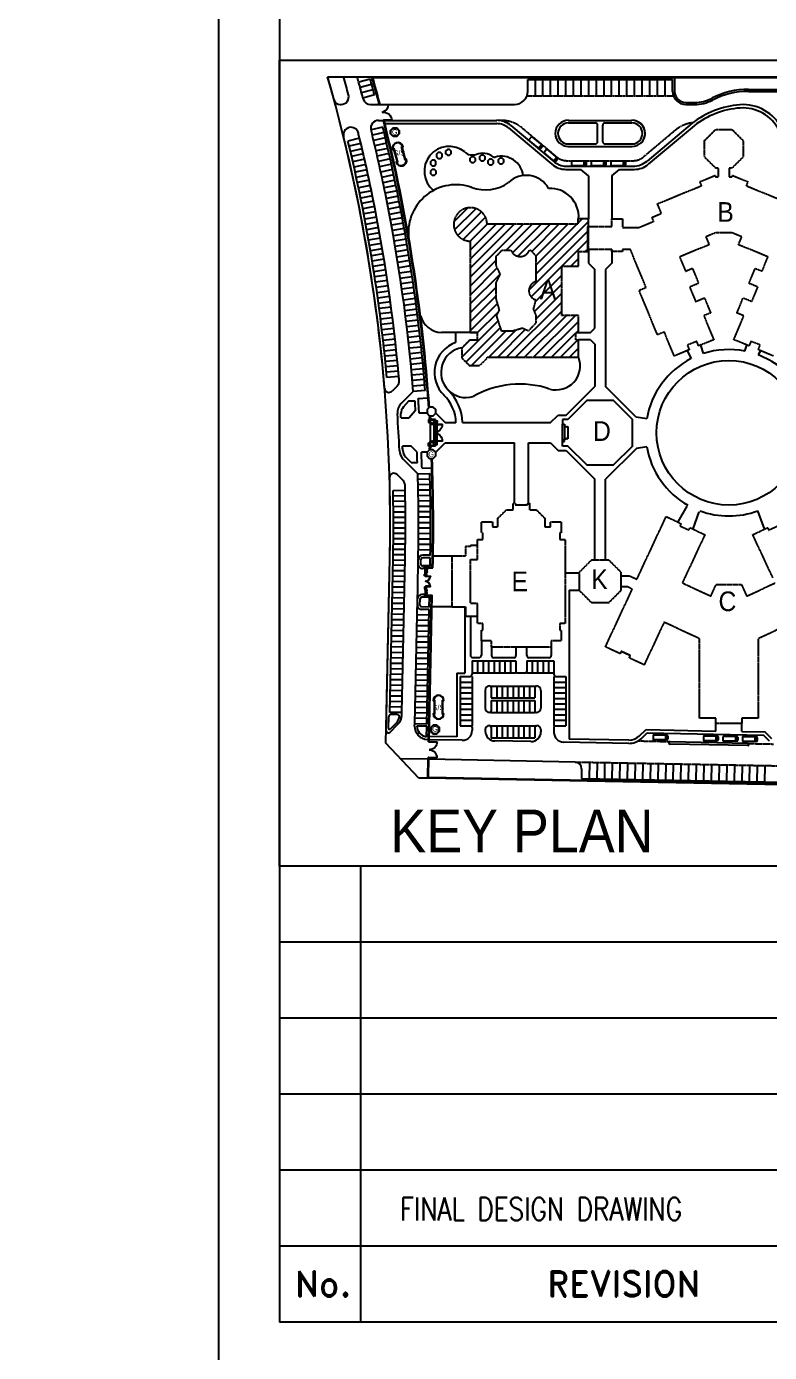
# Model space of a CAD drawing. Extents: x 278386 to 404536, y 8015 to 97114.
# Drawn here: x 382642 to 393643, y 57845 to 77480 of the extents above; entities that cross this region are included whole.
import ezdxf
from ezdxf.enums import TextEntityAlignment as Align

# ---------------------------------------------------------------- set-up
doc = ezdxf.new("R2010")
doc.units = 0
doc.header["$LTSCALE"] = 2
doc.header["$MEASUREMENT"] = 0
doc.linetypes.add('TITLE-A$0$1-BLOCK-A_FLOOR PLAN$0$DASHED2', pattern=[0.375, 0.25, -0.125])
doc.layers.get('0').update_dxf_attribs({"color": 1})
for name, color, linetype in [('TITLE-A$0$-ABC', 1, 'Continuous'), ('TITLE-A$0$1-BLOCK-A_FLOOR PLAN$0$KEYPLAN', 1, 'Continuous'), ('TITLE-A$0$1-BLOCK-A_FLOOR PLAN$0$parking', 1, 'Continuous'), ('TITLE-A$0$1-BLOCK-A_FLOOR PLAN$0$ROAD', 1, 'Continuous'), ('TITLE-A$0$1-BLOCK-A_FLOOR PLAN$0$SOL-L', 1, 'Continuous'), ('TITLE-A$0$1-BLOCK-A_FLOOR PLAN$0$TITLE', 1, 'Continuous'), ('TITLE-A$0$1-BLOCK-A_FLOOR PLAN$0$WALL', 1, 'Continuous')]:
    doc.layers.add(name, color=color, linetype=linetype)
doc.styles.add('TITLE-A$0$1-BLOCK-A_FLOOR PLAN$0$ARIAL', font='arial.ttf', dxfattribs={"width": 0.8})
doc.styles.add('TITLE-A$0$1-BLOCK-A_FLOOR PLAN$0$ROMAND', font='romand.shx', dxfattribs={"width": 0.8})
doc.styles.add('TITLE-A$0$ROMANS', font='romans.shx', dxfattribs={"width": 0.7})

# ---------------------------------------------------------------- blocks, each defined once
blk = doc.blocks.new('TITLE-A$0$1-BLOCK-A_FLOOR PLAN$0$vtvanp')
at = {"layer": 'TITLE-A$0$1-BLOCK-A_FLOOR PLAN$0$KEYPLAN', "color": 13}
for p, q in [((0, -0.66), (0, 0.66)), ((0.41, 1.07), (6.59, 1.07)), ((0.59, 0.89), (0.92, 0.73)), ((0.61, 0.94), (1.11, 1.02)), ((0.61, 0.94), (0.94, 0.78)), ((0.92, 0.73), (0.92, -0.73)), ((1.05, 0.89), (0.94, 0.78)), ((1.11, 1.02), (1.05, 0.89)), ((6.74, -0.91), (6.74, 0.91)), ((0.41, -1.07), (6.59, -1.07)), ((0.59, -0.89), (0.92, -0.73)), ((0.61, -0.94), (0.94, -0.78)), ((0.61, -0.94), (1.11, -1.02)), ((1.05, -0.89), (0.94, -0.78)), ((1.11, -1.02), (1.05, -0.89))]:
    blk.add_line(p, q, dxfattribs=at)
for centre, radius, start, end in [((0.41, 0.66), 0.406, 90, 180), ((5.78, 0), 5.27, 170.24237, 189.75763), ((6.59, 0.91), 0.152, 0, 90), ((0.41, -0.66), 0.406, 180, 270), ((6.59, -0.91), 0.152, 270, 0)]:
    blk.add_arc(centre, radius, start, end, dxfattribs=at)
blk = doc.blocks.new('TITLE-A$0$1-BLOCK-A_FLOOR PLAN$0$20d160')
for p, q in [((1.6, 0.2), (0, 0.2)), ((0, 0), (1.6, 0))]:
    blk.add_line(p, q)
for points in [[(0, 0.2), (0.05, 0.2), (0.05, 0), (0, 0)], [(0.1, 0.2), (0.05, 0.2), (0.05, 0.9), (0.1, 0.9), (0.1, 0.2)], [(1.5, 0.2), (1.55, 0.2), (1.55, 0.9), (1.5, 0.9), (1.5, 0.2)], [(1.6, 0.2), (1.55, 0.2), (1.55, 0), (1.6, 0)]]:
    blk.add_lwpolyline(points)
for centre, start, end in [((0.1, 0.2), 0, 90), ((1.5, 0.2), 90, 180)]:
    blk.add_arc(centre, 0.7, start, end)
blk = doc.blocks.new('TITLE-A$0$1-BLOCK-A_FLOOR PLAN$0$10d80l')
blk.add_line((0.75, 0.1), (0.05, 0.1))
for points in [[(0, 0.1), (0.05, 0.1), (0.05, 0), (0, 0)], [(0.1, 0.1), (0.05, 0.1), (0.05, 0.75), (0.1, 0.75), (0.1, 0.1)], [(0.8, 0.1), (0.75, 0.1), (0.75, 0), (0.8, 0)]]:
    blk.add_lwpolyline(points)
blk.add_arc((0.1, 0.1), 0.65, 0, 90)

msp = doc.modelspace()

# ---------------------------------------------------------------- hatches: boundary and pattern name
at = {"layer": 'TITLE-A$0$1-BLOCK-A_FLOOR PLAN$0$KEYPLAN'}
h = msp.add_hatch(dxfattribs=at)
h.set_pattern_fill('ANSI31', color=253, scale=751.050429, style=0)
h.set_pattern_definition([(45, (278234.54, 31566.3), (-66.38411, 66.38411), [])])
edge = h.paths.add_edge_path()
edge.add_line((390962, 74146), (390962, 74630))
edge.add_line((390962, 74630), (390807, 74630))
edge.add_line((390807, 74630), (390807, 74553))
edge.add_line((390807, 74553), (389462, 74553))
edge.add_arc((389215, 74549), 247, 0.749, 269.251)
edge.add_line((389212, 74302), (389212, 72951))
edge.add_line((389212, 72951), (389316, 72951))
edge.add_line((389316, 72951), (389316, 72835))
edge.add_line((389316, 72835), (389203, 72835))
edge.add_line((389203, 72835), (389089, 72721))
edge.add_line((389089, 72721), (389089, 72570))
edge.add_line((389089, 72570), (389199, 72461))
edge.add_line((389199, 72461), (389354, 72461))
edge.add_line((389354, 72461), (389464, 72570))
edge.add_line((389464, 72570), (389464, 72583))
edge.add_line((389464, 72583), (390813, 72583))
edge.add_line((390813, 72583), (390813, 72835))
edge.add_line((390813, 72835), (390778, 72835))
edge.add_line((390778, 72835), (390778, 72951))
edge.add_line((390778, 72951), (390813, 72951))
edge.add_line((390813, 72951), (390813, 73193))
edge.add_line((390813, 73193), (390816, 73193))
edge.add_line((390816, 73193), (390816, 73206))
edge.add_line((390816, 73206), (390804, 73206))
edge.add_line((390804, 73206), (390804, 73203))
edge.add_line((390804, 73203), (390568, 73203))
edge.add_line((390568, 73203), (390568, 73933))
edge.add_line((390568, 73933), (390804, 73933))
edge.add_line((390804, 73933), (390804, 73929))
edge.add_line((390804, 73929), (390816, 73929))
edge.add_line((390816, 73929), (390816, 73942))
edge.add_line((390816, 73942), (390813, 73942))
edge.add_line((390813, 73942), (390813, 74146))
edge.add_line((390813, 74146), (390962, 74146))
edge = h.paths.add_edge_path(flags=16)
edge.add_line((390089, 74168), (390108, 74168))
edge.add_line((390108, 74168), (390184, 74078))
edge.add_line((390184, 74078), (390184, 73703))
edge.add_arc((390221, 73568), 140, 105.3403, 253.339)
edge.add_line((390181, 73433), (390145, 73295))
edge.add_line((390145, 73295), (390184, 73198))
edge.add_line((390184, 73198), (390184, 73090))
edge.add_line((390184, 73090), (390072, 72970))
edge.add_line((390072, 72970), (389985, 73011))
edge.add_line((389985, 73011), (389830, 72967))
edge.add_line((389830, 72967), (389678, 72967))
edge.add_line((389678, 72967), (389603, 73197))
edge.add_line((389603, 73197), (389644, 73284))
edge.add_line((389644, 73284), (389596, 73453))
edge.add_line((389596, 73453), (389596, 73688))
edge.add_line((389596, 73688), (389657, 73811))
edge.add_line((389657, 73811), (389597, 73936))
edge.add_line((389597, 73936), (389596, 74075))
edge.add_line((389596, 74075), (389682, 74168))
edge.add_line((389682, 74168), (389814, 74168))
edge.add_arc((389951, 74222), 148, 201.464, 338.536)

# ---------------------------------------------------------------- linework, layer by layer
at = {"layer": 'TITLE-A$0$-ABC', "color": 3}
msp.add_line((385486, 94397), (385486, 10295), dxfattribs=at)
at = {"layer": 'TITLE-A$0$-ABC', "color": 4}
for p, q in [((386386, 93276), (386386, 58295)), ((401386, 65045), (386407, 65045)), ((387586, 65045), (387586, 58307)), ((401386, 63920), (386386, 63920)), ((401386, 62795), (386386, 62795)), ((401386, 61670), (386386, 61670)), ((401386, 61670), (386386, 61670)), ((401386, 60545), (386386, 60545)), ((401386, 59420), (386386, 59420)), ((401386, 58295), (386386, 58295)), ((401386, 58295), (386386, 58295))]:
    msp.add_line(p, q, dxfattribs=at)
at = {"layer": 'TITLE-A$0$-ABC', "color": 13, "linetype": 'TITLE-A$0$1-BLOCK-A_FLOOR PLAN$0$DASHED2', "ltscale": 5}
for p, q in [((391450, 68228), (391584, 68165)), ((391488, 68210), (391489, 68213))]:
    msp.add_line(p, q, dxfattribs=at)
at = {"layer": 'TITLE-A$0$-ABC', "color": 4}
for points in [[(386386, 76980), (401386, 76980), (401386, 65045), (386386, 65045)], [(388611, 71213), (388574, 71176), (388574, 71122), (388611, 71084), (388665, 71084), (388703, 71122), (388703, 71176), (388665, 71213)]]:
    msp.add_lwpolyline(points, close=True, dxfattribs=at)
at = {"layer": 'TITLE-A$0$-ABC', "color": 13, "linetype": 'TITLE-A$0$1-BLOCK-A_FLOOR PLAN$0$DASHED2', "ltscale": 5}
for points in [[(393702, 72601), (393478, 72693), (393506, 72762), (393369, 72818), (393340, 72750), (393116, 72842), (393262, 73197), (393161, 73239), (393253, 73463), (393384, 73409), (393471, 73621), (393340, 73675), (393432, 73899), (393534, 73857), (393621, 74069), (393185, 74248), (393192, 74266), (393192, 74266), (393232, 74365), (393084, 74426), (392849, 74426), (392701, 74365), (392741, 74266), (392741, 74266), (392749, 74248), (392313, 74069), (392400, 73857), (392501, 73899), (392593, 73675), (392462, 73621), (392549, 73409), (392680, 73463), (392772, 73239), (392671, 73197), (392817, 72842), (392593, 72750), (392565, 72818), (392427, 72762), (392456, 72693), (392232, 72601), (392086, 72957), (391984, 72915), (391713, 73575), (391815, 73617), (391584, 74178), (391465, 74178), (391465, 74146), (391310, 74146), (391310, 74178), (390955, 74178), (390955, 74520), (391310, 74520), (391310, 74630), (391465, 74630), (391465, 74504), (391706, 74504), (391929, 74595), (391904, 74655), (392042, 74712), (391983, 74855), (392637, 75124), (392612, 75183), (392836, 75275), (392845, 75253), (392889, 75253), (392889, 75382), (392848, 75382), (392679, 75550), (392679, 75788), (392848, 75957), (393086, 75957), (393254, 75788), (393254, 75550), (393086, 75382), (393044, 75382), (393044, 75253), (393088, 75253), (393097, 75275)], [(393097, 75275), (393321, 75183), (393297, 75124), (393950, 74855)], [(392605, 68415), (392082, 68659), (391787, 68027), (391568, 68130), (391584, 68165), (391450, 68228), (391433, 68192), (391214, 68295), (391612, 69149), (391539, 69183), (391449, 69183), (391449, 69345), (391574, 69345), (391680, 69295), (391714, 69369), (392113, 70223), (392332, 70121), (392316, 70085), (392450, 70023), (392467, 70058), (392686, 69956), (392387, 69315), (392353, 69242), (392447, 69198), (392775, 69045), (392854, 69216), (393227, 69216), (393307, 69045), (393728, 69242)], [(393694, 69315), (393395, 69956), (393615, 70058), (393631, 70023), (393766, 70085)], [(389321, 69794), (389214, 69794), (389214, 69778), (389140, 69778), (389140, 69637), (388940, 69637), (388940, 68888), (389140, 68888), (389140, 68747), (389321, 68747)], [(394000, 68659), (393477, 68415), (393477, 67240), (393234, 67240), (393234, 67159), (392847, 67159), (392847, 67240), (392605, 67240), (392605, 68415)]]:
    msp.add_lwpolyline(points, dxfattribs=at)
for points in [[(390962, 74146), (390962, 74630), (390807, 74630), (390807, 74553), (389462, 74553, 2.370275), (389212, 74302), (389212, 72951), (389316, 72951), (389316, 72835), (389203, 72835), (389089, 72721), (389089, 72570), (389199, 72461), (389354, 72461), (389464, 72570), (389464, 72583), (390813, 72583), (390813, 72835), (390778, 72835), (390778, 72951), (390813, 72951), (390813, 73193), (390816, 73193), (390816, 73206), (390804, 73206), (390804, 73203), (390568, 73203), (390568, 73933), (390804, 73933), (390804, 73929), (390816, 73929), (390816, 73942), (390813, 73942), (390813, 74146)], [(390089, 74168), (390108, 74168), (390184, 74078), (390184, 73703, 0.753546), (390181, 73433), (390145, 73295), (390184, 73198), (390184, 73090), (390072, 72970), (389985, 73011), (389830, 72967), (389678, 72967), (389603, 73197), (389644, 73284), (389596, 73453), (389596, 73688), (389657, 73811), (389597, 73936), (389596, 74075), (389682, 74168), (389814, 74168, 0.681336)]]:
    msp.add_lwpolyline(points, format="xyb", close=True, dxfattribs=at)
for points in [[(389850, 70322), (389850, 70421), (389876, 70421), (389876, 70395), (390063, 70395), (390063, 70421), (390089, 70421), (390089, 70322), (390192, 70322), (390317, 70198), (390317, 70069), (390399, 70069), (390399, 70144), (390560, 70144), (390560, 69982), (390540, 69982), (390540, 69885), (390618, 69885), (390618, 68639), (390540, 68639), (390540, 68542), (390560, 68542), (390560, 68381), (390412, 68381), (390412, 68289), (389527, 68289), (389527, 68381), (389379, 68381), (389379, 68542), (389400, 68542), (389400, 68639), (389321, 68639), (389321, 68936), (389214, 68936), (389214, 69588), (389321, 69588), (389321, 69885), (389399, 69885), (389399, 69982), (389379, 69982), (389379, 70144), (389540, 70144), (389540, 70069), (389622, 70069), (389622, 70198), (389747, 70322), (389850, 70322)], [(391006, 69577), (390823, 69394), (390823, 69134), (391006, 68951), (391266, 68951), (391449, 69134), (391449, 69394), (391266, 69577)]]:
    msp.add_lwpolyline(points, close=True, dxfattribs=at)
at = {"layer": 'TITLE-A$0$1-BLOCK-A_FLOOR PLAN$0$parking', "color": 13, "linetype": 'TITLE-A$0$1-BLOCK-A_FLOOR PLAN$0$DASHED2', "ltscale": 2}
for p, q in [((390052, 76455), (392221, 76455)), ((389982, 75977), (390491, 75550)), ((392249, 75945), (391779, 75550)), ((390647, 75493), (391623, 75493)), ((392171, 66887), (391690, 66897)), ((393323, 66863), (393700, 66855)), ((390766, 66589), (394730, 66515))]:
    msp.add_line(p, q, dxfattribs=at)
for centre, radius, start, end in [((389671, 75606, 0), 484, 50, 90), ((392561, 75574), 484, 96.4044, 130), ((390647, 75735, 0), 242, 230, 270), ((391623, 75735, 0), 242, 270, 310)]:
    msp.add_arc(centre, radius, start, end, dxfattribs=at)
at = {"layer": 'TITLE-A$0$1-BLOCK-A_FLOOR PLAN$0$ROAD'}
for p, q in [((387101, 76736), (387756, 76736)), ((387561, 76660), (387731, 76705)), ((387581, 76582), (387752, 76627)), ((387756, 76736), (399201, 76736)), ((387769, 76726), (399196, 76726)), ((390063, 76520), (390063, 76697)), ((390063, 76697), (392209, 76697)), ((390176, 76455), (390176, 76697)), ((390289, 76455), (390289, 76697)), ((390345, 76697), (392040, 76697)), ((390402, 76455), (390402, 76697)), ((390515, 76455), (390515, 76697)), ((390628, 76455), (390628, 76697)), ((390741, 76455), (390741, 76697)), ((390854, 76455), (390854, 76697)), ((390967, 76455), (390967, 76697)), ((391080, 76455), (391080, 76697)), ((391193, 76455), (391193, 76697)), ((391306, 76455), (391306, 76697)), ((391419, 76455), (391419, 76697)), ((391532, 76455), (391532, 76697)), ((391645, 76455), (391645, 76697)), ((391758, 76455), (391758, 76697)), ((391871, 76455), (391871, 76697)), ((391984, 76455), (391984, 76697)), ((392097, 76455), (392097, 76697)), ((392209, 76520), (392209, 76697)), ((392239, 76520), (392239, 76726)), ((387602, 76504), (387773, 76549)), ((387623, 76426), (387794, 76471)), ((393333, 76549), (398782, 76549)), ((393333, 76520), (398620, 76520)), ((387288, 76326), (387301, 76326)), ((387736, 76326), (389869, 76326)), ((392403, 76355, 0), (392534, 76355, 0)), ((392403, 76326, 0), (392534, 76326, 0)), ((387916, 75991), (387744, 75948)), ((387853, 76090), (389604, 76090, 0)), ((387947, 76042), (389604, 76042, 0)), ((389811, 76015), (390453, 75477)), ((390665, 76090), (391607, 76090)), ((390665, 76052), (391065, 76052)), ((391097, 75774), (391097, 76019)), ((391175, 75774), (391175, 76019)), ((391207, 76052), (391607, 76052)), ((392497, 76047), (391831, 75488)), ((392527, 76009), (391848, 75440)), ((387574, 75825), (387402, 75783)), ((387935, 75912), (387763, 75870)), ((387954, 75834), (387782, 75793)), ((389780, 75978), (390422, 75440)), ((387593, 75748), (387420, 75707)), ((387611, 75670), (387438, 75630)), ((387973, 75755), (387800, 75715)), ((387991, 75676), (387818, 75637)), ((388009, 75598), (387836, 75558)), ((390665, 75742), (391065, 75742)), ((390665, 75703), (391607, 75703)), ((391207, 75742), (391607, 75742)), ((387629, 75593), (387456, 75553)), ((387647, 75515), (387474, 75476)), ((387664, 75438), (387491, 75399)), ((388027, 75519), (387854, 75480)), ((388044, 75440), (387871, 75402)), ((390629, 75413), (391623, 75413)), ((387682, 75360), (387508, 75322)), ((387699, 75283), (387525, 75245)), ((387715, 75205), (387542, 75168)), ((388061, 75361), (387888, 75324)), ((388078, 75283), (387905, 75245)), ((388095, 75204), (387922, 75167)), ((390629, 75364), (390851, 75364)), ((390965, 75267), (390851, 75364)), ((390965, 75267), (390965, 74633)), ((391307, 75267), (391422, 75364)), ((391307, 75267), (391307, 74633)), ((391422, 75364), (391641, 75364)), ((387732, 75127), (387558, 75091)), ((387748, 75049), (387574, 75013)), ((388112, 75125), (387938, 75089)), ((388128, 75046), (387954, 75010)), ((387764, 74971), (387590, 74936)), ((387780, 74894), (387606, 74859)), ((387795, 74816), (387621, 74781)), ((388144, 74966), (387970, 74932)), ((388160, 74887), (387986, 74853)), ((388175, 74808), (388001, 74774)), ((387811, 74738), (387636, 74704)), ((387826, 74659), (387651, 74626)), ((388190, 74729), (388016, 74696)), ((388205, 74649), (388031, 74617)), ((387840, 74581), (387666, 74549)), ((387855, 74503), (387680, 74471)), ((387869, 74425), (387694, 74394)), ((388220, 74570), (388045, 74538)), ((388234, 74491), (388060, 74459)), ((387883, 74347), (387708, 74316)), ((387897, 74268), (387722, 74238)), ((388248, 74411), (388074, 74380)), ((388262, 74332), (388088, 74301)), ((388276, 74252), (388101, 74223)), ((387910, 74190), (387735, 74160)), ((387923, 74112), (387748, 74083)), ((387936, 74033), (387761, 74005)), ((388289, 74173), (388114, 74143)), ((388302, 74093), (388127, 74064)), ((390965, 74178), (390965, 73975)), ((391307, 74178), (391307, 73975)), ((387949, 73955), (387773, 73927)), ((387961, 73876), (387786, 73849)), ((388315, 74013), (388140, 73985)), ((388328, 73934), (388153, 73906)), ((388340, 73854), (388165, 73827)), ((390965, 73975), (390997, 73942)), ((390997, 73942), (391055, 73884)), ((391055, 73013), (391055, 73884)), ((391275, 73942), (391217, 73884)), ((391217, 73884), (391217, 72151)), ((391307, 73975), (391275, 73942)), ((387973, 73798), (387798, 73771)), ((387985, 73719), (387810, 73693)), ((387997, 73640), (387821, 73615)), ((388352, 73774), (388177, 73748)), ((388364, 73694), (388189, 73668)), ((388008, 73562), (387832, 73537)), ((388019, 73483), (387843, 73458)), ((388376, 73614), (388200, 73589)), ((388387, 73534), (388211, 73510)), ((388398, 73454), (388222, 73430)), ((388030, 73404), (387854, 73380)), ((388041, 73326), (387865, 73302)), ((388051, 73247), (387875, 73224)), ((388409, 73374), (388233, 73351)), ((388419, 73294), (388243, 73272)), ((388061, 73168), (387885, 73146)), ((388071, 73089), (387895, 73067)), ((388430, 73214), (388253, 73192)), ((388440, 73134), (388263, 73113)), ((388449, 73054), (388273, 73033)), ((388081, 73010), (387904, 72989)), ((388090, 72931), (387914, 72911)), ((388099, 72852), (387923, 72832)), ((388459, 72974), (388282, 72954)), ((388468, 72894), (388292, 72874)), ((389316, 72948), (388786, 72948)), ((388996, 72948), (388996, 72799)), ((390816, 72948), (390991, 72948)), ((390991, 72948), (391055, 73013)), ((388108, 72773), (387931, 72754)), ((388116, 72694), (387940, 72675)), ((388477, 72814), (388300, 72794)), ((388486, 72733), (388309, 72715)), ((388494, 72653), (388317, 72635)), ((390991, 72838), (390816, 72838)), ((390991, 72838), (391055, 72774)), ((391055, 72774), (391055, 72151)), ((392426, 72678), (392484, 72563)), ((392665, 72637), (392624, 72763)), ((393280, 72672), (393309, 72763)), ((393508, 72678), (393477, 72616)), ((388125, 72615), (387948, 72597)), ((388133, 72536), (387956, 72518)), ((388140, 72457), (387964, 72440)), ((388502, 72573), (388325, 72555)), ((388510, 72493), (388333, 72475)), ((388148, 72378), (387971, 72361)), ((388155, 72299), (387978, 72283)), ((388518, 72412), (388341, 72396)), ((388525, 72332), (388348, 72316)), ((388133, 72160), (388054, 72081)), ((388369, 72076), (388190, 71898)), ((388532, 72251), (388355, 72236)), ((388539, 72171), (388362, 72156)), ((388546, 72091), (388369, 72076)), ((390632, 71727), (391055, 72151)), ((391671, 71696), (391217, 72151)), ((388302, 71936), (388223, 71847)), ((388302, 71936), (388393, 71937)), ((388441, 71972), (388586, 71982)), ((388187, 71685), (388309, 71685)), ((388395, 71788), (388309, 71685)), ((388574, 71753), (388457, 71753)), ((388611, 71715), (388611, 71689)), ((388611, 71714), (388615, 71714)), ((388611, 71714), (388615, 71714)), ((388615, 71690), (388611, 71690)), ((388615, 71689), (388611, 71689)), ((388615, 71715), (388615, 71689)), ((388703, 71753), (388842, 71614)), ((390400, 71614), (390513, 71727)), ((390513, 71727), (390632, 71727)), ((391826, 71669), (391671, 71696)), ((388698, 71662), (388594, 71662)), ((388594, 71662), (388594, 71614)), ((388594, 71614), (388617, 71614)), ((388688, 71653), (388604, 71653)), ((388604, 71653), (388604, 71624)), ((388604, 71624), (388627, 71624)), ((388611, 71665), (388611, 71662)), ((388615, 71665), (388615, 71662)), ((388617, 71614), (388617, 71593)), ((388622, 71593), (388617, 71593)), ((388617, 71593), (388617, 71335)), ((388627, 71624), (388627, 71603)), ((388665, 71603), (388627, 71603)), ((388635, 71593), (388640, 71593)), ((388653, 71593), (388657, 71593)), ((388688, 71624), (388665, 71624)), ((388665, 71624), (388665, 71603)), ((388670, 71593), (388675, 71593)), ((388698, 71614), (388675, 71614)), ((388675, 71614), (388675, 71593)), ((388675, 71593), (388675, 71335)), ((388688, 71653), (388688, 71624)), ((388698, 71662), (388698, 71614)), ((388698, 71315), (388698, 71614)), ((388724, 71315), (388724, 71614)), ((388842, 71614), (389001, 71614)), ((389098, 71614), (390400, 71614)), ((390578, 71334), (390578, 71594)), ((390610, 71555), (390610, 71374)), ((388594, 71266), (388594, 71315)), ((388594, 71315), (388617, 71315)), ((388604, 71276), (388604, 71305)), ((388604, 71305), (388627, 71305)), ((388688, 71276), (388604, 71276)), ((388617, 71315), (388617, 71335)), ((388622, 71335), (388617, 71335)), ((388665, 71326), (388627, 71326)), ((388627, 71305), (388627, 71326)), ((388635, 71335), (388640, 71335)), ((388653, 71335), (388657, 71335)), ((388665, 71305), (388665, 71326)), ((388688, 71305), (388665, 71305)), ((388670, 71335), (388675, 71335)), ((388675, 71335), (388675, 71329)), ((388675, 71315), (388675, 71335)), ((388698, 71315), (388675, 71315)), ((388688, 71276), (388688, 71305)), ((388698, 71266), (388698, 71315)), ((388703, 71176), (388842, 71315)), ((388842, 71315), (389865, 71315)), ((389865, 70421), (389865, 71315)), ((390075, 71315), (390400, 71315)), ((390075, 70421), (390075, 71315)), ((390400, 71315), (390513, 71202)), ((388338, 71266), (388210, 71266)), ((388339, 71023), (388255, 71107)), ((388424, 71176), (388338, 71266)), ((388574, 71176), (388489, 71176)), ((388698, 71266), (388594, 71266)), ((388611, 71264), (388611, 71266)), ((388611, 71213), (388611, 71240)), ((388615, 71240), (388611, 71240)), ((388615, 71238), (388611, 71238)), ((388611, 71215), (388615, 71215)), ((388615, 71264), (388615, 71266)), ((388615, 71213), (388615, 71240)), ((390513, 71202), (390632, 71202)), ((390632, 71202), (391055, 70778)), ((391672, 71233), (391217, 70778)), ((391827, 71255), (391672, 71233)), ((388436, 70858), (388221, 71072)), ((388339, 71023), (388430, 71026)), ((388498, 70938), (388643, 70944)), ((388218, 70756), (388128, 70846)), ((388436, 70858), (388613, 70863)), ((388438, 70778), (388616, 70782)), ((388440, 70697), (388618, 70702)), ((391055, 69658), (391055, 70778)), ((391217, 69574), (391217, 70778)), ((388071, 70610), (388248, 70613)), ((388072, 70531), (388250, 70534)), ((388442, 70617), (388619, 70621)), ((388443, 70537), (388621, 70540)), ((388073, 70452), (388251, 70454)), ((388074, 70373), (388252, 70375)), ((388075, 70294), (388253, 70295)), ((388445, 70457), (388622, 70460)), ((388446, 70377), (388623, 70379)), ((388446, 70297), (388624, 70298)), ((392290, 70144), (392424, 70376)), ((392512, 70040), (392604, 70292)), ((393569, 70040), (393471, 70310)), ((388075, 70215), (388253, 70216)), ((388076, 70136), (388253, 70136)), ((388447, 70217), (388624, 70218)), ((388447, 70137), (388625, 70137)), ((391055, 69574), (391055, 70165)), ((391217, 69574), (391217, 70245)), ((388075, 69978), (388253, 69977)), ((388075, 69900), (388252, 69898)), ((388076, 70057), (388253, 70057)), ((388447, 70057), (388625, 70056)), ((388447, 69976), (388624, 69975)), ((388073, 69742), (388250, 69739)), ((388074, 69821), (388251, 69818)), ((388444, 69736), (388622, 69733)), ((388445, 69816), (388623, 69814)), ((388446, 69896), (388624, 69895)), ((387964, 66867), (388022, 69602)), ((387968, 67051), (388022, 69602)), ((388022, 67324), (388070, 69601)), ((388070, 69584), (388247, 69580)), ((388071, 69663), (388249, 69660)), ((388200, 67320), (388248, 69597)), ((388429, 68914), (388442, 69522)), ((388442, 69522), (388443, 69591)), ((388480, 69521), (388482, 69591)), ((388622, 69653), (388508, 69653)), ((388621, 69614), (388508, 69614)), ((388940, 69637), (388663, 69637)), ((388242, 69338), (388065, 69341)), ((388244, 69418), (388066, 69422)), ((388246, 69499), (388068, 69503)), ((388619, 69495), (388506, 69495)), ((388545, 69456), (388506, 69456)), ((388545, 69445), (388545, 69457)), ((388545, 69445), (388555, 69445)), ((388545, 69367), (388545, 69393)), ((388545, 69393), (388555, 69393)), ((388545, 69342), (388545, 69351)), ((388545, 69342), (388555, 69342)), ((388555, 69445), (388555, 69457)), ((388555, 69367), (388555, 69393)), ((388555, 69342), (388555, 69351)), ((388563, 69475), (388649, 69475)), ((388563, 69465), (388658, 69465)), ((390618, 69390), (390823, 69390)), ((388239, 69176), (388061, 69180)), ((388240, 69257), (388063, 69261)), ((388545, 69178), (388545, 69187)), ((388545, 69187), (388555, 69187)), ((388545, 69136), (388545, 69152)), ((388545, 69136), (388555, 69136)), ((388555, 69178), (388555, 69187)), ((388555, 69136), (388555, 69152)), ((390677, 69134), (390677, 68086)), ((390677, 69134), (390823, 69134)), ((388234, 68934), (388056, 68938)), ((388235, 69015), (388058, 69019)), ((388237, 69096), (388060, 69099)), ((388390, 67155), (388429, 68995)), ((388468, 68913), (388470, 69005)), ((388555, 69069), (388495, 69069)), ((388609, 69030), (388495, 69030)), ((388545, 69068), (388545, 69084)), ((388545, 69084), (388555, 69084)), ((388555, 69068), (388555, 69084)), ((388563, 69060), (388650, 69060)), ((388563, 69050), (388642, 69050)), ((388594, 66888), (388640, 69050)), ((388604, 66888), (388650, 69060)), ((388606, 68884), (388609, 69030)), ((388230, 68773), (388053, 68777)), ((388232, 68854), (388054, 68857)), ((388602, 68765), (388424, 68769)), ((388603, 68846), (388492, 68848)), ((388606, 68884), (388493, 68887)), ((388568, 67151), (388603, 68846)), ((388940, 68888), (388648, 68888)), ((389133, 68888), (389133, 67902)), ((389214, 68747), (389214, 68173)), ((388225, 68531), (388048, 68535)), ((388227, 68611), (388049, 68615)), ((388229, 68692), (388051, 68696)), ((388597, 68523), (388419, 68527)), ((388598, 68604), (388421, 68607)), ((388600, 68684), (388422, 68688)), ((388222, 68369), (388044, 68373)), ((388223, 68450), (388046, 68454)), ((388593, 68362), (388416, 68365)), ((388595, 68442), (388417, 68446)), ((389379, 68381), (389379, 68173)), ((388218, 68208), (388041, 68212)), ((388220, 68289), (388043, 68292)), ((388590, 68200), (388412, 68204)), ((388591, 68281), (388414, 68285)), ((389253, 68134), (389340, 68134)), ((389527, 68289), (389527, 68166)), ((389560, 68134), (389857, 68134)), ((389889, 68289), (389889, 68166)), ((390050, 68166), (390050, 68289)), ((390083, 68134), (390380, 68134)), ((390412, 68289), (390412, 68166)), ((388213, 67966), (388036, 67970)), ((388215, 68047), (388037, 68050)), ((388217, 68127), (388039, 68131)), ((388585, 67958), (388407, 67962)), ((388586, 68039), (388409, 68043)), ((388588, 68120), (388411, 68123)), ((389241, 68086), (389241, 67892)), ((389241, 68086), (389887, 68086)), ((389322, 68086), (389322, 67908)), ((389403, 68086), (389403, 67908)), ((389483, 68086), (389483, 67908)), ((389564, 68086), (389564, 67908)), ((389645, 68086), (389645, 67908)), ((389725, 68086), (389725, 67908)), ((389806, 68086), (389806, 67908)), ((389887, 68086), (389887, 67927)), ((390048, 68086), (390452, 68086)), ((390048, 68086), (390048, 67927)), ((390129, 68086), (390129, 67908)), ((390210, 68086), (390210, 67908)), ((390290, 68086), (390290, 67908)), ((390371, 68086), (390371, 67908)), ((390452, 68086), (390452, 67892)), ((390678, 68086), (390678, 66929)), ((388210, 67805), (388032, 67808)), ((388212, 67885), (388034, 67889)), ((388581, 67797), (388404, 67800)), ((388583, 67877), (388405, 67881)), ((389015, 67902), (389015, 66961)), ((389015, 67902), (389133, 67902)), ((389064, 67853), (389064, 67127)), ((389064, 67853), (389202, 67853)), ((389064, 67773), (389241, 67773)), ((389241, 67908), (389887, 67908)), ((389241, 67853), (389241, 67127)), ((389906, 67908), (390029, 67908)), ((390048, 67908), (390452, 67908)), ((390452, 67853), (390452, 67127)), ((390452, 67773), (390629, 67773)), ((390490, 67853), (390629, 67853)), ((390629, 67853), (390629, 67127)), ((388205, 67563), (388027, 67566)), ((388206, 67643), (388029, 67647)), ((388208, 67724), (388031, 67728)), ((388576, 67555), (388399, 67558)), ((388578, 67635), (388400, 67639)), ((388580, 67716), (388402, 67720)), ((389064, 67692), (389241, 67692)), ((389064, 67611), (389241, 67611)), ((389435, 67650), (389435, 67385)), ((389504, 67714), (389499, 67714)), ((389524, 67714), (390169, 67714)), ((389524, 67695), (389524, 67537)), ((389604, 67714), (389604, 67537)), ((389685, 67714), (389685, 67537)), ((389766, 67714), (389766, 67537)), ((389846, 67714), (389846, 67537)), ((389927, 67714), (389927, 67537)), ((390008, 67714), (390008, 67537)), ((390089, 67714), (390089, 67537)), ((390169, 67695), (390169, 67537)), ((390189, 67714), (390193, 67714)), ((390258, 67650), (390258, 67385)), ((390452, 67692), (390629, 67692)), ((390452, 67611), (390629, 67611)), ((388201, 67401), (388024, 67405)), ((388203, 67482), (388026, 67486)), ((388573, 67393), (388395, 67397)), ((388574, 67474), (388397, 67478)), ((389064, 67530), (389241, 67530)), ((389064, 67450), (389241, 67450)), ((389064, 67369), (389241, 67369)), ((389524, 67537), (390169, 67537)), ((389524, 67498), (389524, 67340)), ((389524, 67498), (390169, 67498)), ((389604, 67498), (389604, 67321)), ((389685, 67498), (389685, 67321)), ((389766, 67498), (389766, 67321)), ((389846, 67498), (389846, 67321)), ((389927, 67498), (389927, 67321)), ((390008, 67498), (390008, 67321)), ((390089, 67498), (390089, 67321)), ((390169, 67498), (390169, 67340)), ((390452, 67530), (390629, 67530)), ((390452, 67450), (390629, 67450)), ((390452, 67369), (390629, 67369)), ((388001, 67091), (388005, 67260)), ((388200, 67320), (388022, 67324)), ((388029, 67079), (388119, 67170)), ((388132, 67290), (388038, 67292)), ((388199, 67280), (388200, 67320)), ((388389, 67122), (388390, 67155)), ((388568, 67151), (388390, 67155)), ((388569, 67232), (388392, 67236)), ((388571, 67313), (388394, 67316)), ((389064, 67288), (389241, 67288)), ((389064, 67208), (389241, 67208)), ((389504, 67321), (389499, 67321)), ((389524, 67321), (390169, 67321)), ((390189, 67321), (390193, 67321)), ((390452, 67288), (390629, 67288)), ((390452, 67208), (390629, 67208)), ((392850, 67048), (392850, 67159)), ((393231, 67041), (393231, 67159)), ((388023, 67028), (388142, 67147)), ((388567, 67119), (388422, 67122)), ((388564, 66963), (388567, 67119)), ((389015, 66960), (388604, 66968)), ((389064, 67127), (389222, 67127)), ((389241, 67107), (389241, 67055)), ((389435, 67069), (389435, 67046)), ((389504, 67127), (389493, 67127)), ((389524, 67127), (390169, 67127)), ((389524, 67107), (389524, 66949)), ((389604, 67127), (389604, 66949)), ((389685, 67127), (389685, 66949)), ((389766, 67127), (389766, 66949)), ((389846, 67127), (389846, 66949)), ((389927, 67127), (389927, 66949)), ((390008, 67127), (390008, 66949)), ((390089, 67127), (390089, 66949)), ((390169, 67107), (390169, 66949)), ((390189, 67127), (390200, 67127)), ((390258, 67069), (390258, 67037)), ((390452, 67107), (390452, 67028)), ((390471, 67127), (390629, 67127)), ((391708, 66969), (391815, 67068)), ((391741, 66933), (391833, 67019, 0)), ((391815, 67068), (392850, 67048)), ((391833, 67019, 0), (393554, 66987, 0)), ((393231, 67041), (393574, 67035)), ((393643, 66898), (393554, 66987)), ((393677, 66932), (393574, 67035)), ((388451, 66350), (387964, 66867)), ((388595, 66924), (388580, 66924)), ((388605, 66888), (388594, 66888)), ((389093, 66910), (388603, 66919)), ((389524, 66949), (390169, 66949)), ((390110, 66891), (389577, 66901)), ((391561, 66864), (390594, 66882)), ((391562, 66913), (390678, 66929)), ((393322, 66831), (392170, 66854)), ((393323, 66863), (392171, 66887)), ((388589, 66629), (388182, 66636)), ((388583, 66348), (388590, 66658)), ((388600, 66658), (388590, 66658)), ((388593, 66358), (388599, 66658)), ((390766, 66589), (388599, 66629)), ((388820, 66625), (388599, 66629)), ((390976, 66585), (390972, 66343)), ((391089, 66583), (391085, 66341)), ((391202, 66580), (391198, 66338)), ((391315, 66578), (391311, 66336)), ((391428, 66576), (391424, 66334)), ((391541, 66574), (391537, 66332)), ((391654, 66572), (391650, 66330)), ((391767, 66570), (391762, 66328)), ((391880, 66568), (391875, 66326)), ((391993, 66566), (391988, 66324)), ((392106, 66564), (392101, 66322)), ((392219, 66562), (392214, 66320)), ((390861, 66490), (390859, 66345)), ((392332, 66560), (392327, 66318)), ((392445, 66557), (392440, 66315)), ((392558, 66555), (392553, 66313)), ((392671, 66553), (392666, 66311)), ((392784, 66551), (392779, 66309)), ((392897, 66549), (392892, 66307)), ((393010, 66547), (393005, 66305)), ((393123, 66545), (393118, 66303)), ((393236, 66543), (393231, 66301)), ((393349, 66541), (393344, 66299)), ((393462, 66539), (393457, 66297)), ((393574, 66537), (393570, 66295)), ((388583, 66348), (388451, 66350)), ((398656, 66162), (388583, 66348)), ((398657, 66171), (388593, 66358)), ((390859, 66345), (394700, 66274))]:
    msp.add_line(p, q, dxfattribs=at)
for points in [[(387999, 76322), (387881, 76321), (387881, 76324), (387999, 76325)], [(388049, 76094), (387931, 76093), (387931, 76096), (388049, 76097)], [(388799, 71585), (388674, 71585), (388674, 71589), (388799, 71589)], [(388799, 71340), (388674, 71340), (388674, 71343), (388799, 71343)], [(388552, 69337), (388552, 69341), (388623, 69341), (388623, 69337), (388552, 69337)], [(388552, 69192), (388552, 69189), (388623, 69189), (388623, 69192), (388552, 69192)], [(388722, 66882), (388605, 66885), (388605, 66888), (388722, 66885)], [(388717, 66652), (388600, 66655), (388600, 66658), (388717, 66655)]]:
    msp.add_lwpolyline(points, dxfattribs=at)
for points in [[(388737, 75612), (388712, 75588), (388712, 75553), (388737, 75528), (388772, 75528), (388796, 75553), (388796, 75588), (388772, 75612)], [(388873, 75657), (388848, 75632), (388848, 75598), (388873, 75573), (388907, 75573), (388932, 75598), (388932, 75632), (388907, 75657)], [(388646, 75499), (388622, 75475), (388622, 75440), (388646, 75415), (388681, 75415), (388705, 75440), (388705, 75475), (388681, 75499)], [(389231, 75549), (389206, 75525), (389206, 75490), (389231, 75466), (389266, 75466), (389290, 75490), (389290, 75525), (389266, 75549)], [(389373, 75573), (389349, 75548), (389349, 75514), (389373, 75489), (389408, 75489), (389433, 75514), (389433, 75548), (389408, 75573)], [(389498, 75517), (389474, 75492), (389474, 75457), (389498, 75433), (389533, 75433), (389558, 75457), (389558, 75492), (389533, 75517)], [(389649, 75529), (389624, 75504), (389624, 75469), (389649, 75445), (389684, 75445), (389708, 75469), (389708, 75504), (389684, 75529)], [(388648, 75363), (388624, 75339), (388624, 75304), (388648, 75280), (388683, 75280), (388707, 75304), (388707, 75339), (388683, 75363)], [(388698, 71640), (388724, 71640), (388724, 71614), (388698, 71614)], [(388703, 71635), (388719, 71635), (388719, 71619), (388703, 71619)], [(388698, 71289), (388724, 71289), (388724, 71315), (388698, 71315)], [(388703, 71294), (388719, 71294), (388719, 71310), (388703, 71310)], [(388537, 69483), (388563, 69483), (388563, 69457), (388537, 69457)], [(388537, 69372), (388563, 69372), (388563, 69346), (388537, 69346)], [(388542, 69478), (388558, 69478), (388558, 69462), (388542, 69462)], [(388542, 69367), (388558, 69367), (388558, 69351), (388542, 69351)], [(388537, 69152), (388563, 69152), (388563, 69178), (388537, 69178)], [(388542, 69157), (388558, 69157), (388558, 69173), (388542, 69173)], [(388537, 69042), (388563, 69042), (388563, 69068), (388537, 69068)], [(388542, 69047), (388558, 69047), (388558, 69063), (388542, 69063)]]:
    msp.add_lwpolyline(points, close=True, dxfattribs=at)
for points in [[(388393, 71937, -0.001522), (388395, 71788, -0.001522)], [(388457, 71753, 0.001429), (388442, 71972)], [(388430, 71026, 0.001522), (388424, 71176, 0.001522)], [(388498, 70938, 0.002419), (388488, 71176, 0.002419)]]:
    msp.add_lwpolyline(points, format="xyb", dxfattribs=at)
msp.add_circle((393041, 71464), 1070, dxfattribs=at)
for centre, radius, start, end in [((363923, 70118), 24330, 5.1431, 5.1431), ((363923, 70118), 24104, 358.7739, 15.9372), ((363923, 70118), 24104, 15.1024, 15.9372), ((363875, 70114), 24378, 15.1101, 15.7624), ((363875, 70114), 24572, 15.4493, 15.6348), ((363871, 70129), 24572, 14.8468, 15.4074), ((363871, 70129), 24750, 14.8468, 15.4074), ((363841, 70117), 24814, 14.4903, 15.4703), ((363841, 70117), 24824, 14.4845, 15.4409), ((387288, 76423), 96.8, 195.1024, 270), ((387301, 76439), 113, 270, 15.1101), ((363875, 70114), 24572, 14.847, 14.8847), ((387736, 76439), 113, 194.847, 270), ((389869, 76520), 194, 270, 0), ((392403, 76520), 194, 180, 270), ((392403, 76520), 165, 180, 270), ((392534, 76907, 0), 552, 270, 297.266), ((392534, 76907, 0), 581, 270, 297.266), ((393333, 75358, 0), 1191, 90, 117.266), ((393333, 75358, 0), 1162, 90, 117.266), ((393296, 75033, 0), 1291, 94.1199, 128.2714), ((393296, 75033, 0), 1243, 94.1199, 128.2714), ((393250, 75677, 0), 646, 26.5048, 94.1199), ((393250, 75677, 0), 597, 26.5048, 94.1199), ((387446, 75875), 113, 13.7544, 193.7544), ((387853, 75977), 113, 90, 193.7599), ((363875, 70114), 24750, 4.5811, 13.7362), ((363875, 70114), 24782, 3.972, 13.9556), ((363875, 70114), 24792, 3.9915, 13.95), ((389604, 75768, 0), 323, 50, 90), ((389604, 75768, 0), 274, 50, 90), ((390665, 75897), 194, 90, 270), ((390665, 75897), 155, 90, 270), ((391065, 76019), 32.3, 0, 90), ((391207, 76019), 32.3, 90, 180), ((391607, 75897), 194, 310, 90), ((391607, 75897), 194, 270, 90), ((391607, 75897), 155, 270, 90), ((363923, 70118), 24104, 4.769, 13.7544), ((363923, 70118), 24330, 13.5672, 13.7544), ((363923, 70118), 24330, 11.4875, 13.5672), ((363923, 70118), 24524, 13.7544, 13.7599), ((363923, 70118), 24524, 11.4874, 13.7544), ((363923, 70118), 24152, 5.1431, 13.5672), ((388899, 75338), 367, 50.9024, 230.8839), ((389244, 75738), 161, 225.4906, 290.3514), ((389393, 75336), 267, 53.5795, 110.3514), ((391065, 75774, 0), 32.3, 270, 0), ((391207, 75774), 32.3, 180, 270), ((389571, 75577), 32.3, 233.5795, 292.1046), ((389672, 75232), 327, 7.1632, 105.7903), ((390629, 75687), 323, 230, 270), ((390629, 75687), 274, 230, 270), ((391623, 75735), 323, 270, 310), ((391641, 75687, 0), 323, 270, 310), ((390042, 74898), 378, 29.1568, 133.91), ((389002, 74431), 706, 70.7281, 184.7685), ((389438, 75652), 591, 249.9222, 305.3997), ((390397, 74662), 421, 355.6613, 93.2332), ((363923, 70118), 24330, 5.1431, 11.4876), ((363875, 70114), 24572, 4.5811, 11.4735), ((388800, 73282), 334, 194.7826, 267.6779), ((389150, 72357), 468, 109.248, 225.8099), ((389150, 72357), 371, 99.9127, 286.2186), ((393041, 71464), 1232, 78.7944, 107.7852), ((390484, 72455), 356, 254.4395, 21.0547), ((393041, 71464), 1232, 116.8841, 170.4506), ((393041, 71464), 1232, 35.6848, 69.2773), ((363923, 70118), 24330, 4.9977, 5.1431), ((388008, 72127), 64.6, 184.769, 315), ((388064, 72229), 96.8, 315, 4.9977), ((388410, 71599), 688, 1.4268, 45.7846), ((389944, 70800), 1385, 71.3074, 119.9014), ((388327, 71761), 194, 135, 183.8527), ((388410, 71599), 591, 1.4268, 45.7846), ((363923, 70118), 24265, 2.5587, 3.8527), ((388331, 71751), 145, 138.239, 180.6803), ((363874, 71460), 24314, 0.5306, 0.6803), ((388628, 71594), 6.46, 180.9599, 359.0616), ((388646, 71594), 6.46, 180.9599, 359.0616), ((388664, 71594), 6.46, 180.9599, 359.0616), ((388628, 71335), 6.46, 0.9384, 179.0401), ((388646, 71335), 6.46, 0.9384, 179.0401), ((388664, 71335), 6.46, 0.9384, 179.0401), ((388358, 71209), 194, 182.5587, 225), ((363923, 70118), 24314, 2.5587, 2.7084), ((388358, 71209), 145, 182.5587, 225), ((363875, 70114), 24782, 358.5228, 2.2442), ((363875, 70114), 24792, 358.501, 2.2433), ((393041, 71464), 1232, 189.7922, 240.4582), ((388082, 70800), 64.6, 45, 181.6192), ((363923, 70118), 24104, 358.7341, 1.6192), ((388150, 70687), 96.8, 1.3472, 45), ((363923, 70118), 24330, 1.1678, 1.3472), ((363875, 70114), 24572, 358.812, 1.7348), ((363875, 70114), 24750, 358.9327, 1.7348), ((363923, 70118), 24152, 358.7341, 1.1678), ((363923, 70118), 24330, 358.7341, 1.1678), ((393041, 71464), 1232, 249.5418, 290.4582), ((388506, 69520), 64.6, 178.793, 270), ((388508, 69588), 64.6, 90, 178.793), ((388506, 69520), 25.8, 178.793, 270), ((388508, 69588), 25.8, 90, 178.793), ((363875, 70033), 24750, 358.7534, 359.0299), ((388545, 69342), 77.5, 270, 358.8063), ((388545, 69187), 77.5, 1.1937, 90), ((388495, 69004), 64.6, 90, 178.793), ((388495, 69004), 25.8, 90, 178.793), ((388493, 68913), 64.6, 178.793, 268.793), ((388493, 68913), 25.8, 178.793, 268.793), ((389253, 68173), 38.7, 180, 270), ((389340, 68173), 38.7, 270, 0), ((389560, 68166), 32.3, 180, 270), ((389857, 68166), 32.3, 270, 0), ((390083, 68166), 32.3, 180, 270), ((390380, 68166), 32.3, 270, 0), ((389202, 67892), 38.7, 270, 0), ((389906, 67927), 19.4, 180, 270), ((390029, 67927), 19.4, 270, 0), ((390490, 67892), 38.7, 180, 270), ((389499, 67650), 64.6, 90, 180), ((389504, 67695), 19.4, 0, 90), ((390189, 67695), 19.4, 90, 180), ((390193, 67650), 64.6, 0, 90), ((389499, 67385), 64.6, 180, 270), ((390193, 67385), 64.6, 270, 0), ((388037, 67259), 32.3, 88.793, 178.793), ((388005, 67284), 161, 315, 348.1124), ((388132, 67257), 32.3, 348.1124, 88.793), ((388005, 67284), 194, 315, 358.793), ((389504, 67340), 19.4, 270, 0), ((390189, 67340), 19.4, 180, 270), ((388000, 67051), 32.3, 178.793, 315), ((388017, 67091), 16.1, 178.793, 315), ((388583, 67118), 194, 178.793, 268.9401), ((388583, 67123), 161, 180.4651, 263.0539), ((389096, 67055), 145, 268.9401, 0), ((389222, 67107), 19.4, 0, 90), ((389493, 67069), 58.1, 90, 180), ((389580, 67046), 145, 180, 268.9401), ((389504, 67107), 19.4, 0, 90), ((390113, 67037), 145, 268.9401, 0), ((390189, 67107), 19.4, 90, 180), ((390200, 67069), 58.1, 0, 90), ((390471, 67107, 0), 19.4, 90, 180), ((390597, 67028), 145, 180, 268.9401), ((391566, 67123, 0), 210, 268.9401, 312.8802), ((391566, 67123, 0), 258, 268.9401, 312.8802), ((392171, 66871, 0), 16.1, 88.9401, 268.9401), ((393322, 66847, 0), 16.1, 268.9401, 88.9401), ((390765, 66492), 96.8, 358.9401, 88.9401)]:
    msp.add_arc(centre, radius, start, end, dxfattribs=at)
at = {"layer": 'TITLE-A$0$1-BLOCK-A_FLOOR PLAN$0$ROAD', "extrusion": (0, 0, -1)}
for centre, major_axis, start_param, end_param in [((387881, 76324), (99.2, -63.8), -0.581808, 0.785398), ((387931, 76093), (63.8, 99.2), 5.497787, 7.274741), ((388674, 71589), (87.9, -87.9), -0.815191, 0.785398), ((388674, 71340), (87.9, 87.9), 5.497787, 7.098376), ((388605, 66888), (80.7, -84.2), -0.815191, 0.785398), ((388600, 66655), (84.2, 80.7), 5.497787, 7.098376)]:
    msp.add_ellipse(centre, major_axis=major_axis, ratio=1, start_param=start_param, end_param=end_param, dxfattribs=at)
at = {"layer": 'TITLE-A$0$1-BLOCK-A_FLOOR PLAN$0$SOL-L'}
for p, q in [((390658, 71662), (390578, 71662)), ((390578, 71662), (390578, 71594)), ((390578, 71594), (390610, 71594)), ((390610, 71594), (390610, 71555)), ((390614, 71555), (390610, 71555)), ((390625, 71555), (390629, 71555)), ((390639, 71555), (390644, 71555)), ((390654, 71555), (390658, 71555)), ((390578, 71266), (390578, 71334)), ((390578, 71334), (390610, 71334)), ((390610, 71334), (390610, 71374)), ((390614, 71374), (390610, 71374)), ((390625, 71374), (390629, 71374)), ((390639, 71374), (390644, 71374)), ((390654, 71374), (390658, 71374)), ((390658, 71266), (390578, 71266))]:
    msp.add_line(p, q, dxfattribs=at)
for points in [[(390658, 71266), (390658, 71266), (390938, 70987), (391334, 70987), (391614, 71266), (391614, 71662), (391334, 71942), (390938, 71942), (390658, 71662)], [(390658, 71555), (390658, 71374)]]:
    msp.add_lwpolyline(points, dxfattribs=at)
msp.add_lwpolyline([(388611, 71844), (388574, 71807), (388574, 71753), (388611, 71715), (388665, 71715), (388703, 71753), (388703, 71807), (388665, 71844)], close=True, dxfattribs=at)
for centre, start, end in [((390619, 71555), 180.9599, 359.0616), ((390634, 71555), 180.9384, 359.0616), ((390649, 71555), 180.9264, 359.0506), ((390619, 71374), 0.9384, 179.0401), ((390634, 71374), 0.9384, 179.0616), ((390649, 71374), 0.9494, 179.0736)]:
    msp.add_arc(centre, 5.25, start, end, dxfattribs=at)
at = {"layer": 'TITLE-A$0$1-BLOCK-A_FLOOR PLAN$0$TITLE'}
msp.add_line((391423, 69112), (391420, 69110), dxfattribs=at)
at = {"layer": 'TITLE-A$0$1-BLOCK-A_FLOOR PLAN$0$WALL'}
for points in [[(388070, 75851), (388032, 75889), (388032, 75942), (388070, 75980), (388123, 75980), (388161, 75942), (388161, 75889), (388123, 75851)], [(388072, 75857), (388038, 75891), (388038, 75939), (388072, 75974), (388120, 75974), (388154, 75939), (388154, 75891), (388120, 75857)], [(388664, 67136), (388627, 67098), (388627, 67045), (388664, 67007), (388718, 67007), (388756, 67045), (388756, 67098), (388718, 67136)], [(388667, 67129), (388633, 67095), (388633, 67047), (388667, 67013), (388715, 67013), (388749, 67047), (388749, 67095), (388715, 67129)]]:
    msp.add_lwpolyline(points, close=True, dxfattribs=at)
for points in [[(388203, 75698), (388218, 75703, 1), (388062, 75660), (388078, 75665), (388129, 75478), (388113, 75474, 1), (388269, 75516), (388253, 75512)], [(388195, 75703), (388210, 75707, 0.916515), (388067, 75668), (388082, 75673), (388136, 75473), (388121, 75469, 0.916515), (388264, 75508), (388249, 75504)], [(388807, 67498), (388823, 67498, 1), (388662, 67498), (388678, 67498), (388678, 67304), (388662, 67304, 1), (388823, 67304), (388807, 67304)], [(388801, 67504), (388817, 67504, 0.916515), (388669, 67504), (388685, 67504), (388685, 67298), (388669, 67298, 0.916515), (388817, 67298), (388801, 67298)]]:
    msp.add_lwpolyline(points, format="xyb", close=True, dxfattribs=at)

# ---------------------------------------------------------------- block references
at = {"layer": 'TITLE-A$0$1-BLOCK-A_FLOOR PLAN$0$ROAD', "yscale": 32.28266110828315, "rotation": 270}
for name, p, xscale, zscale in [('TITLE-A$0$1-BLOCK-A_FLOOR PLAN$0$10d80l', (388611, 71663), -32.28266110828315, 32.28266110814927), ('TITLE-A$0$1-BLOCK-A_FLOOR PLAN$0$10d80l', (388611, 71266), 32.28266110828315, 32.28266110828315), ('TITLE-A$0$1-BLOCK-A_FLOOR PLAN$0$20d160', (388545, 69393), -32.28266110828315, 32.28266110814927), ('TITLE-A$0$1-BLOCK-A_FLOOR PLAN$0$20d160', (388545, 69136), 32.28266110828315, 32.28266110828315)]:
    msp.add_blockref(name, p, dxfattribs=dict(at, xscale=xscale, zscale=zscale))
at = {"layer": 'TITLE-A$0$1-BLOCK-A_FLOOR PLAN$0$ROAD', "color": 253, "xscale": 32.28266110815525, "yscale": 32.28266110815525, "zscale": 32.28266110815525, "rotation": 180}
for p in [(392139, 66952), (392881, 66939), (393172, 66933), (393462, 66928)]:
    msp.add_blockref('TITLE-A$0$1-BLOCK-A_FLOOR PLAN$0$vtvanp', p, dxfattribs=at)
at = {"layer": 'TITLE-A$0$1-BLOCK-A_FLOOR PLAN$0$WALL', "color": 253}
for p, xscale, yscale, zscale, rotation in [((390268, 75687), 32.28266110819786, 32.28266110819786, 32.28266110819786, 140.5224692292617), ((390491, 75500), 32.28266110819786, 32.28266110819786, 32.28266110819786, 140.5224692292617), ((390928, 75453), 32.28266110815525, 32.28266110815525, 32.28266110815525, 180), ((391218, 75453), 32.28266110815525, 32.28266110815525, 32.28266110815525, 180), ((391509, 75453), 32.28266110815525, 32.28266110815525, 32.28266110815525, 180)]:
    msp.add_blockref('TITLE-A$0$1-BLOCK-A_FLOOR PLAN$0$vtvanp', p, dxfattribs=dict(at, xscale=xscale, yscale=yscale, zscale=zscale, rotation=rotation))

# ---------------------------------------------------------------- texts
at = {"layer": 'TITLE-A$0$-ABC', "color": 4, "style": 'TITLE-A$0$1-BLOCK-A_FLOOR PLAN$0$ARIAL', "width": 0.9}
msp.add_text('KEY PLAN', height=633.7, dxfattribs=at).set_placement((389978, 65251), align=Align.CENTER)
at = {"layer": 'TITLE-A$0$-ABC', "color": 4, "style": 'TITLE-A$0$ROMANS', "width": 0.8}
msp.add_text('FINAL DESIGN DRAWING ', height=337.5, dxfattribs=at).set_placement((390353, 59970), align=Align.MIDDLE)
at = {"layer": 'TITLE-A$0$-ABC', "color": 4, "style": 'TITLE-A$0$1-BLOCK-A_FLOOR PLAN$0$ROMAND'}
msp.add_text('No.', height=375, dxfattribs=at).set_placement((386617, 58674))
msp.add_text('REVISION', height=375, dxfattribs=at).set_placement((391486, 58674), align=Align.CENTER)
at = {"layer": 'TITLE-A$0$1-BLOCK-A_FLOOR PLAN$0$KEYPLAN', "color": 253, "style": 'TITLE-A$0$1-BLOCK-A_FLOOR PLAN$0$ARIAL', "width": 0.9}
for s, height, p in [('G', 77.5, (388095, 75879)), ('S/S', 77.5, (388163, 75568)), ('B', 291, (392992, 74588)), ('A', 291, (390364, 73440)), ('D', 291, (391162, 71344)), ('G', 77.5, (388634, 71109)), ('E', 291, (389945, 69117)), ('K', 291, (391125, 69149)), ('C', 291, (393020, 68823)), ('S/S', 77.5, (388741, 67357)), ('G', 77.5, (388692, 67039))]:
    msp.add_text(s, height=height, dxfattribs=at).set_placement(p, align=Align.CENTER)

doc.saveas('drawing.dxf')
